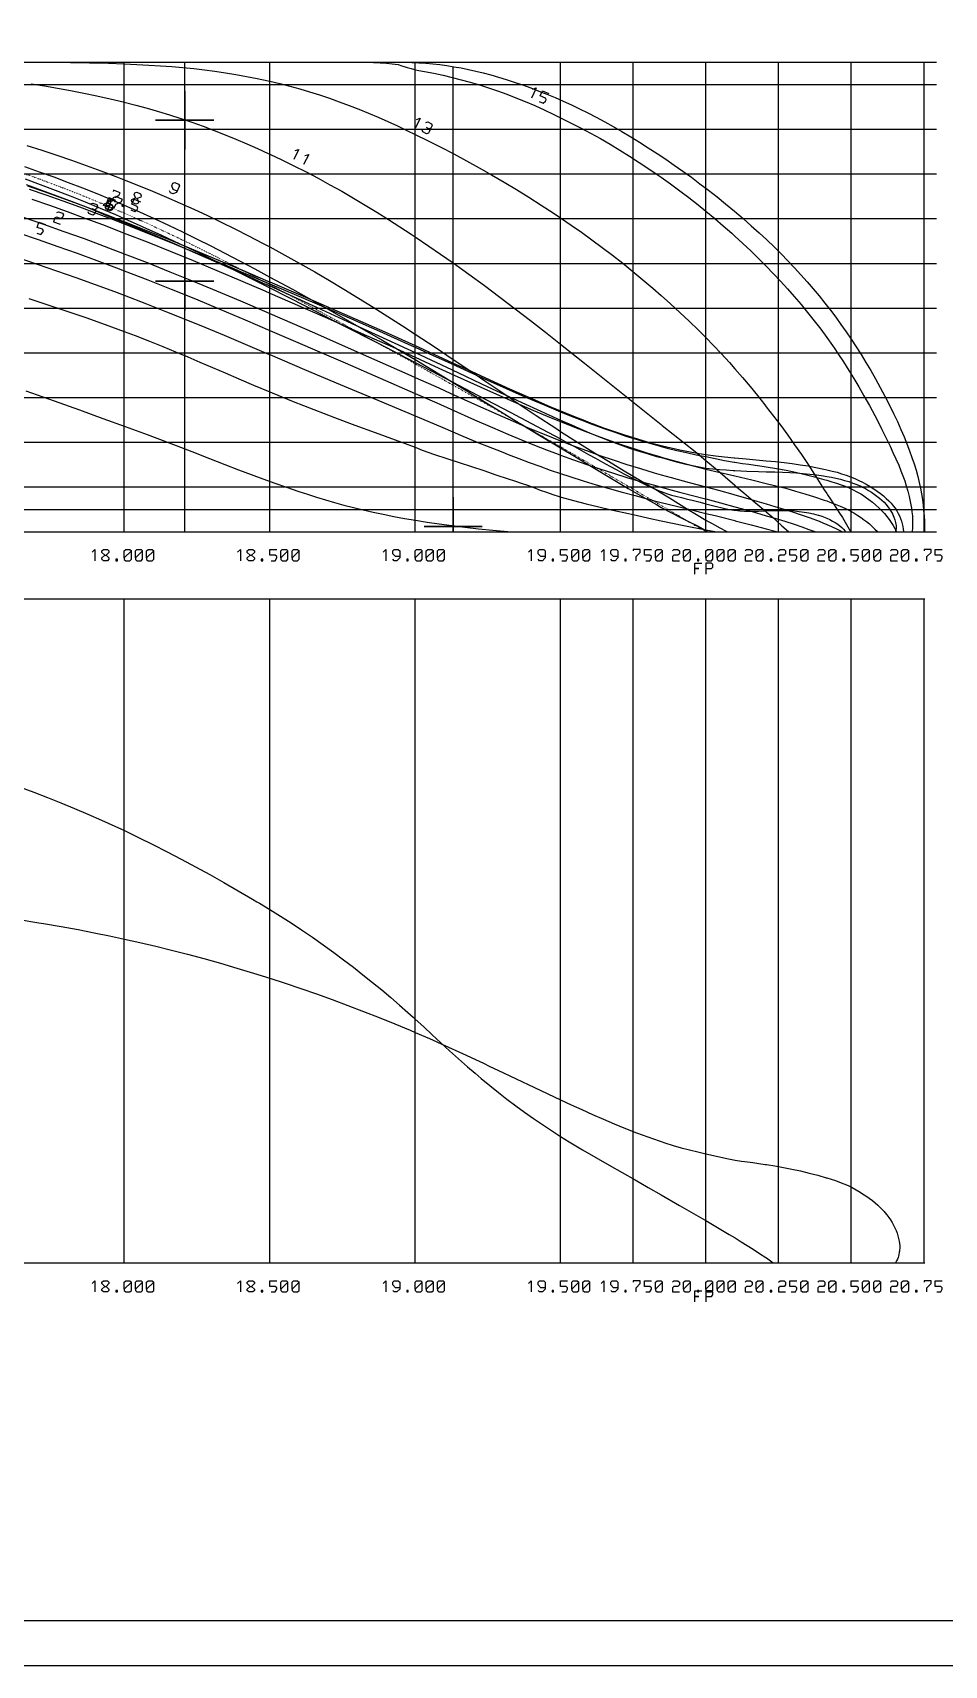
# Model space of a CAD drawing. Header units: millimetres. Extents: x 144707 to 335107, y -68023 to 180297.
# Drawn here: x 268214 to 288591, y 114398 to 150906 of the extents above; entities that cross this region are included whole.
import ezdxf

# ---------------------------------------------------------------- set-up
doc = ezdxf.new("R2010")
doc.units = ezdxf.units.MM
doc.linetypes.add('ACAD_ISO02W100', pattern=[15, 12, -3])
doc.linetypes.add('ACAD_ISO07W100', pattern=[3.5, 0.5, -3])
doc.layers.add('11', color=7, linetype='Continuous')

# ---------------------------------------------------------------- blocks, each defined once
blk = doc.blocks.new('A$C3242291E')
at = {"layer": '11', "color": 7, "linetype": 'Continuous'}
for points in [[(0, 0), (175200, 0), (175200, 65899), (0, 65899), (0, 0)], [(1000, 1000), (174200, 1000), (174200, 64899), (1000, 64899), (1000, 1000)], [(123187, 32031), (123627, 31882), (124066, 31730), (124505, 31575), (124943, 31415), (125380, 31252), (125555, 31185), (126078, 30981), (126606, 30772), (127143, 30554), (127692, 30325), (128254, 30087), (128805, 29851), (130491, 29122), (132055, 28443), (132542, 28228), (132855, 28088), (133386, 27852), (133786, 27677), (134128, 27530), (134435, 27402), (134721, 27286), (134991, 27180), (135250, 27081), (135305, 27060), (135596, 26954), (135890, 26851), (136187, 26752), (136487, 26655), (136790, 26562), (137096, 26473), (137404, 26386), (137555, 26345), (137967, 26234), (138021, 26220), (138517, 26091), (138555, 26081), (138882, 25995), (139205, 25907), (139564, 25805), (139905, 25705), (140040, 25664), (140317, 25581), (140528, 25514), (140699, 25457), (140852, 25402), (140990, 25350)], [(77855, 35849), (143710, 35849)], [(123295, 32381), (123751, 32224), (124205, 32065), (124657, 31902), (125107, 31735), (125555, 31565), (126064, 31367), (126576, 31163), (127094, 30953), (127618, 30735), (128151, 30509), (128690, 30278), (128805, 30228), (129806, 29793), (130830, 29344), (131889, 28874), (132055, 28800), (132583, 28563), (132854, 28440), (133453, 28170), (133886, 27976), (134249, 27818), (134570, 27680), (134864, 27558), (135138, 27448), (135305, 27382), (135596, 27271), (135888, 27162), (136184, 27056), (136483, 26954), (136785, 26855), (137090, 26760), (137397, 26668), (137555, 26623), (137776, 26560), (138183, 26448), (138555, 26349), (138839, 26275), (139156, 26190), (139205, 26177), (139440, 26110), (139696, 26033), (139905, 25971), (140099, 25913), (140294, 25853), (140489, 25792), (140685, 25727), (140884, 25657), (141085, 25581), (141169, 25547), (141255, 25512), (141363, 25465), (141476, 25412), (141566, 25367), (141596, 25350)], [(123490, 32787), (123885, 32650), (124279, 32508), (124673, 32363), (125067, 32215), (125461, 32064), (125555, 32028), (126065, 31828), (126579, 31622), (127098, 31410), (127624, 31190), (128156, 30964), (128693, 30734), (128805, 30686), (129481, 30394), (130163, 30097), (130853, 29792), (131548, 29480), (132055, 29250), (132489, 29052), (132925, 28853), (133363, 28654), (133804, 28456), (134246, 28261), (134690, 28069), (135096, 27899), (135305, 27813), (135577, 27704), (135850, 27597), (136126, 27493), (136404, 27392), (136685, 27294), (136969, 27199), (137255, 27108), (137544, 27021), (137555, 27018), (137717, 26971), (137993, 26893), (138270, 26820), (138555, 26748), (138875, 26672), (139198, 26599), (139205, 26597), (139582, 26509), (139905, 26430), (140121, 26376), (140338, 26320), (140554, 26259), (140769, 26195), (140985, 26127), (141201, 26055), (141255, 26036), (141325, 26011), (141445, 25966), (141556, 25920), (141663, 25872), (141767, 25820), (141858, 25769), (141947, 25714), (142035, 25656), (142055, 25643), (142058, 25640), (142142, 25577), (142211, 25522), (142273, 25466), (142334, 25407), (142388, 25350)], [(123429, 33010), (123803, 32881), (124178, 32748), (124553, 32611), (124928, 32471), (125303, 32327), (125555, 32230), (126110, 32011), (126671, 31785), (127242, 31550), (127824, 31307), (128416, 31057), (128805, 30891), (129407, 30636), (130015, 30375), (130633, 30107), (131261, 29830), (131897, 29545), (132055, 29473), (132456, 29291), (132858, 29107), (133263, 28922), (133673, 28736), (134088, 28550), (134510, 28366), (134938, 28184), (135305, 28032), (135544, 27935), (135785, 27841), (136027, 27748), (136271, 27659), (136518, 27572), (136767, 27489), (137019, 27409), (137273, 27334), (137529, 27262), (137555, 27255), (137691, 27219), (137906, 27166), (138120, 27118), (138336, 27071), (138555, 27027), (138765, 26984), (138970, 26944), (139183, 26906), (139205, 26902), (139372, 26876), (139517, 26857), (139657, 26839), (139810, 26817), (139905, 26802), (140130, 26763), (140348, 26722), (140560, 26677), (140770, 26628), (140980, 26576), (141191, 26519), (141255, 26501), (141370, 26467), (141477, 26434), (141576, 26400), (141670, 26364), (141760, 26327), (141846, 26287), (141931, 26243), (142016, 26194), (142055, 26170), (142114, 26130), (142200, 26068), (142279, 26007), (142353, 25945), (142422, 25882), (142486, 25819), (142545, 25755), (142599, 25690), (142650, 25625), (142696, 25558), (142739, 25490), (142777, 25420), (142812, 25350)], [(123389, 33086), (123740, 32965), (124090, 32840), (124443, 32711), (124801, 32577), (125167, 32437), (125544, 32289), (125555, 32285), (126110, 32064), (126635, 31851), (127146, 31639), (127660, 31423), (128194, 31196), (128766, 30951), (128805, 30935), (129433, 30665), (130068, 30391), (130714, 30109), (131376, 29816), (132054, 29510), (132055, 29509), (132472, 29319), (132888, 29128), (133306, 28936), (133729, 28743), (134163, 28547), (134610, 28350), (135070, 28152), (135305, 28054), (135595, 27934), (135849, 27833), (135930, 27801), (136032, 27762), (136268, 27674), (136493, 27595), (136711, 27521), (136927, 27453), (137145, 27388), (137346, 27332), (137555, 27277), (137584, 27270), (137779, 27223), (137972, 27180), (138165, 27142), (138359, 27107), (138555, 27076), (138766, 27047), (138973, 27022), (139189, 27000), (139205, 26998), (139454, 26976), (139677, 26957), (139905, 26937), (140110, 26917), (140303, 26896), (140486, 26873), (140664, 26848), (140839, 26819), (141015, 26786), (141194, 26748), (141255, 26734), (141374, 26706), (141485, 26677), (141589, 26646), (141689, 26613), (141786, 26578), (141880, 26539), (141974, 26496), (142055, 26456), (142138, 26412), (142226, 26362), (142309, 26311), (142386, 26258), (142459, 26204), (142526, 26150), (142587, 26095), (142644, 26040), (142696, 25984), (142742, 25928), (142784, 25872), (142821, 25815), (142854, 25759), (142883, 25701), (142908, 25644), (142928, 25586), (142945, 25528), (142957, 25469), (142966, 25409), (142971, 25350)], [(123362, 33113), (123705, 32989), (124047, 32862), (124391, 32731), (124738, 32595), (125092, 32453), (125455, 32304), (125555, 32263), (126091, 32039), (126619, 31814), (127142, 31586), (127666, 31355), (128192, 31120), (128727, 30879), (128805, 30844), (129672, 30450), (130543, 30053), (131425, 29647), (132055, 29353), (132866, 28974), (133684, 28592), (134523, 28204), (135305, 27846), (135550, 27736), (135781, 27635), (136003, 27541), (136215, 27454), (136422, 27373), (136626, 27298), (136828, 27227), (137032, 27160), (137239, 27096), (137452, 27034), (137555, 27005), (137665, 26975), (137813, 26935), (137960, 26897), (138108, 26860), (138256, 26826), (138405, 26797), (138555, 26772), (138708, 26754), (138859, 26741), (139011, 26730), (139166, 26721), (139205, 26718), (139473, 26705), (139729, 26695), (139905, 26690), (140093, 26685), (140266, 26679), (140428, 26673), (140583, 26664), (140732, 26653), (140879, 26639), (141028, 26621), (141180, 26598), (141255, 26585), (141361, 26565), (141462, 26543), (141560, 26521), (141655, 26496), (141747, 26469), (141839, 26438), (141929, 26403), (142019, 26364), (142055, 26347), (142123, 26312), (142190, 26274), (142255, 26234), (142318, 26191), (142378, 26147), (142434, 26101), (142487, 26054), (142536, 26006), (142581, 25957), (142622, 25908), (142659, 25859), (142691, 25811), (142721, 25760), (142724, 25754), (142728, 25745), (142755, 25677), (142778, 25611), (142793, 25558), (142801, 25517), (142806, 25486), (142807, 25459), (142807, 25435), (142805, 25413), (142801, 25392), (142796, 25371), (142789, 25350)], [(123341, 33237), (123677, 33114), (124011, 32988), (124345, 32858), (124679, 32723), (125015, 32584), (125355, 32440), (125555, 32353), (125969, 32169), (126384, 31981), (126799, 31787), (127214, 31589), (127631, 31386), (128047, 31180), (128465, 30971), (128805, 30799), (129611, 30391), (130420, 29978), (131230, 29562), (132040, 29140), (132055, 29132), (132756, 28765), (133464, 28395), (134177, 28021), (134893, 27643), (135305, 27423), (135462, 27338), (135619, 27253), (135776, 27166), (135933, 27079), (136089, 26991), (136246, 26904), (136404, 26816), (136563, 26730), (136722, 26644), (136884, 26560), (137047, 26478), (137212, 26399), (137378, 26323), (137547, 26250), (137555, 26247), (137614, 26224), (137695, 26196), (137784, 26169), (137885, 26141), (138009, 26111), (138117, 26086), (138281, 26047), (138426, 26010), (138555, 25973), (138675, 25943), (138795, 25912), (138916, 25883), (139043, 25856), (139178, 25833), (139205, 25828), (139313, 25817), (139418, 25810), (139523, 25807), (139627, 25808), (139732, 25811), (139840, 25815), (139905, 25819), (140010, 25823), (140116, 25825), (140221, 25826), (140326, 25824), (140432, 25820), (140538, 25813), (140643, 25803), (140749, 25789), (140854, 25771), (140959, 25748), (141062, 25720), (141074, 25717), (141149, 25693), (141224, 25665), (141255, 25652), (141324, 25620), (141388, 25587), (141447, 25552), (141501, 25515), (141550, 25478), (141594, 25440), (141632, 25403), (141663, 25367), (141676, 25350)], [(123328, 33513), (123655, 33398), (123978, 33281), (124299, 33161), (124618, 33037), (124938, 32909), (125260, 32777), (125555, 32651), (125893, 32502), (126221, 32354), (126541, 32205), (126857, 32053), (127171, 31899), (127486, 31740), (127805, 31575), (128132, 31404), (128469, 31224), (128805, 31044), (129311, 30769), (129810, 30493), (130306, 30214), (130800, 29933), (131294, 29647), (131790, 29354), (132055, 29196), (132662, 28832), (133213, 28496), (133736, 28176), (134257, 27858), (134802, 27526), (135305, 27223), (135620, 27036), (135925, 26853), (136223, 26674), (136519, 26496), (136819, 26317), (137127, 26138), (137447, 25955), (137555, 25894), (137572, 25885), (137772, 25778), (137972, 25675), (138169, 25576), (138364, 25477), (138555, 25377), (138557, 25376), (138561, 25373), (138565, 25370), (138570, 25366), (138573, 25363), (138578, 25359), (138582, 25356), (138585, 25354), (138588, 25352), (138591, 25351), (138592, 25350)], [(123375, 33986), (123713, 33878), (124045, 33768), (124373, 33655), (124702, 33538), (125033, 33417), (125369, 33289), (125555, 33217), (125875, 33090), (126189, 32961), (126500, 32830), (126807, 32696), (127111, 32558), (127415, 32417), (127719, 32271), (128024, 32121), (128331, 31965), (128641, 31803), (128805, 31716), (129146, 31531), (129481, 31345), (129811, 31157), (130138, 30966), (130464, 30771), (130789, 30573), (131115, 30370), (131443, 30163), (131774, 29949), (132055, 29766), (132501, 29472), (132904, 29203), (133276, 28951), (133634, 28708), (133991, 28466), (134361, 28217), (134760, 27951), (135202, 27661), (135305, 27593), (135671, 27359), (136026, 27138), (136376, 26923), (136729, 26710), (137091, 26494), (137470, 26268), (137555, 26217), (137741, 26105), (137944, 25980), (138145, 25855), (138347, 25731), (138555, 25607), (138621, 25572), (138696, 25534), (138750, 25504), (138867, 25437), (139005, 25361), (139026, 25350)], [(123477, 35362), (123770, 35316), (124063, 35267), (124356, 35214), (124650, 35157), (124943, 35095), (125237, 35029), (125530, 34958), (125555, 34952), (125810, 34887), (126063, 34818), (126316, 34745), (126568, 34669), (126818, 34588), (127067, 34503), (127315, 34415), (127562, 34323), (127807, 34227), (128051, 34128), (128293, 34025), (128534, 33919), (128773, 33809), (128805, 33794), (129077, 33665), (129348, 33532), (129617, 33395), (129885, 33254), (130151, 33109), (130416, 32961), (130679, 32808), (130941, 32653), (131201, 32494), (131459, 32332), (131715, 32168), (131970, 32000), (132055, 31944), (132364, 31735), (132624, 31556), (132905, 31359), (133256, 31107), (133605, 30852), (133951, 30594), (134294, 30333), (134634, 30071), (134971, 29809), (135305, 29546), (135843, 29118), (136400, 28670), (136993, 28192), (137555, 27743), (137578, 27724), (137825, 27528), (138070, 27334), (138314, 27139), (138555, 26941), (138770, 26760), (138985, 26575), (139202, 26388), (139205, 26385), (139406, 26215), (139611, 26043), (139746, 25930), (139881, 25815), (139905, 25794), (140025, 25688), (140255, 25484), (140403, 25350)], [(123583, 35848), (123938, 35847), (124349, 35842), (124780, 35834), (125200, 35823), (125555, 35811), (125834, 35798), (126103, 35784), (126364, 35767), (126617, 35749), (126864, 35727), (127106, 35703), (127344, 35676), (127580, 35646), (127815, 35612), (128050, 35574), (128287, 35531), (128526, 35484), (128768, 35432), (128805, 35424), (129029, 35371), (129253, 35314), (129476, 35253), (129698, 35188), (129919, 35118), (130140, 35044), (130360, 34965), (130579, 34883), (130797, 34797), (131014, 34708), (131230, 34615), (131445, 34519), (131659, 34421), (131873, 34321), (132055, 34234), (132344, 34092), (132632, 33946), (132918, 33797), (133203, 33645), (133485, 33488), (133766, 33329), (134045, 33165), (134322, 32998), (134597, 32828), (134870, 32654), (135141, 32477), (135305, 32367), (135540, 32207), (135774, 32044), (136007, 31877), (136238, 31707), (136468, 31533), (136697, 31354), (136923, 31171), (137148, 30984), (137372, 30793), (137555, 30632), (137765, 30443), (137974, 30252), (138180, 30058), (138384, 29860), (138465, 29781), (138555, 29690), (138724, 29516), (138898, 29332), (139079, 29133), (139205, 28991), (139375, 28795), (139543, 28595), (139708, 28392), (139872, 28185), (139905, 28143), (140067, 27933), (140227, 27721), (140384, 27508), (140538, 27292), (140689, 27074), (140838, 26854), (140983, 26631), (141015, 26580), (141201, 26289), (141255, 26205), (141274, 26175), (141341, 26073), (141409, 25971), (141476, 25869), (141542, 25767), (141608, 25664), (141671, 25560), (141730, 25455), (141785, 25350)], [(125555, 25349), (125555, 35849)], [(128805, 25349), (128805, 35849)], [(130961, 35848), (131124, 35843), (131273, 35835), (131413, 35824), (131546, 35810), (131675, 35793), (131757, 35769), (131876, 35731), (131965, 35704), (132042, 35683), (132055, 35680), (132265, 35642), (132473, 35600), (132679, 35556), (132884, 35507), (133087, 35455), (133289, 35399), (133492, 35339), (133694, 35274), (133898, 35205), (134102, 35131), (134309, 35052), (134517, 34967), (134728, 34877), (134942, 34781), (135159, 34678), (135305, 34607), (135530, 34495), (135753, 34380), (135976, 34261), (136197, 34138), (136416, 34012), (136634, 33881), (136850, 33746), (137064, 33608), (137277, 33466), (137488, 33321), (137555, 33274), (137764, 33125), (137971, 32973), (138176, 32819), (138380, 32660), (138555, 32519), (138751, 32356), (138944, 32191), (139136, 32022), (139205, 31960), (139383, 31797), (139558, 31630), (139730, 31461), (139900, 31288), (139905, 31284), (140065, 31118), (140222, 30950), (140377, 30779), (140530, 30606), (140681, 30429), (140829, 30248), (140976, 30064), (141120, 29875), (141255, 29691), (141383, 29510), (141434, 29437), (141503, 29335), (141628, 29147), (141750, 28954), (141861, 28775), (141972, 28587), (142088, 28386), (142208, 28171), (142327, 27950), (142426, 27760), (142488, 27638), (142555, 27502), (142670, 27261), (142735, 27121), (142802, 26975), (142864, 26835), (142915, 26710), (142959, 26595), (142998, 26484), (143033, 26375), (143068, 26255), (143098, 26134), (143122, 26025), (143143, 25915), (143156, 25839), (143161, 25794), (143170, 25701), (143174, 25612), (143175, 25525), (143172, 25438), (143167, 25350)], [(131779, 35848), (131829, 35848), (131983, 35843), (132138, 35835), (132293, 35825), (132449, 35810), (132606, 35793), (132763, 35771), (132923, 35746), (133083, 35718), (133246, 35685), (133410, 35649), (133577, 35608), (133746, 35563), (133918, 35514), (134094, 35460), (134272, 35402), (134455, 35339), (134639, 35273), (134821, 35203), (135003, 35131), (135185, 35055), (135367, 34975), (135550, 34892), (135733, 34804), (135917, 34713), (136103, 34616), (136292, 34515), (136483, 34409), (136677, 34297), (136875, 34179), (137073, 34058), (137268, 33935), (137463, 33809), (137656, 33680), (137848, 33548), (138039, 33413), (138230, 33274), (138421, 33131), (138612, 32985), (138803, 32834), (138995, 32679), (139195, 32514), (139387, 32351), (139570, 32191), (139746, 32032), (139915, 31875), (140078, 31719), (140235, 31564), (140387, 31408), (140535, 31253), (140678, 31096), (140817, 30939), (140953, 30781), (141085, 30621), (141215, 30459), (141337, 30302), (141457, 30144), (141574, 29983), (141689, 29819), (141802, 29653), (141914, 29484), (142023, 29311), (142131, 29134), (142238, 28953), (142343, 28768), (142448, 28577), (142552, 28381), (142655, 28179), (142748, 27991), (142834, 27811), (142912, 27638), (142984, 27472), (143049, 27312), (143108, 27158), (143161, 27009), (143209, 26865), (143251, 26724), (143288, 26587), (143321, 26453), (143349, 26322), (143373, 26194), (143393, 26068), (143409, 25944), (143422, 25822), (143431, 25702), (143438, 25583), (143442, 25465), (143443, 25350)], [(132055, 25349), (132055, 35849)], [(135305, 25349), (135305, 35849)], [(136930, 25349), (136930, 35849)], [(138555, 25349), (138555, 35849)], [(140180, 25349), (140180, 35849)], [(141805, 25349), (141805, 35849)], [(143430, 25349), (143430, 35849)], [(143430, 25349), (143430, 35849)], [(123173, 31478), (123607, 31333), (124040, 31185), (124472, 31034), (124903, 30879), (125333, 30720), (125555, 30635), (126050, 30445), (126502, 30267), (126930, 30096), (127352, 29923), (127787, 29741), (128257, 29543), (128780, 29321), (128805, 29311), (129581, 28979), (130383, 28641), (131223, 28290), (132055, 27942), (132674, 27678), (133121, 27489), (133497, 27332), (133651, 27269), (134013, 27125), (134135, 27077), (134370, 26988), (134605, 26900), (134840, 26813), (135076, 26728), (135305, 26651), (135516, 26580), (135808, 26486), (136100, 26397), (136392, 26313), (136684, 26232), (136975, 26155), (137265, 26079), (137555, 26004), (137899, 25918), (138232, 25838), (138555, 25759), (138764, 25708), (139205, 25597), (139210, 25595), (139565, 25504), (139905, 25413), (140134, 25350)], [(123418, 30563), (123845, 30423), (124271, 30281), (124697, 30136), (125124, 29986), (125555, 29829), (125795, 29737), (126117, 29611), (126416, 29491), (126699, 29374), (126974, 29258), (127247, 29142), (127524, 29023), (127812, 28898), (128117, 28767), (128446, 28627), (128805, 28477), (128858, 28455), (129328, 28264), (129794, 28082), (130255, 27905), (130710, 27734), (131160, 27567), (131608, 27401), (132055, 27236), (132215, 27176), (132489, 27079), (132763, 26985), (133038, 26894), (133313, 26804), (133588, 26714), (133862, 26624), (134135, 26532), (134279, 26486), (134423, 26437), (134565, 26386), (134707, 26334), (134849, 26281), (134990, 26230), (135133, 26180), (135276, 26135), (135305, 26126), (135318, 26123), (135598, 26045), (135879, 25973), (136160, 25905), (136440, 25841), (136720, 25778), (136999, 25716), (137277, 25655), (137555, 25595), (138059, 25491), (138555, 25390), (138752, 25350)], [(77855, 35349), (143710, 35349)], [(126905, 34549), (126255, 34549), (127555, 34549), (126905, 34549), (126905, 33899), (126905, 35199), (126905, 34549), (126905, 34549), (126905, 34549), (126905, 34549)], [(134678, 35243), (134759, 35273), (134759, 35273), (134709, 35158), (134659, 35044)], [(134831, 34968), (134915, 34931), (134915, 34931), (134970, 34975), (134970, 34975), (134983, 35005), (134983, 35005), (134966, 35046), (134966, 35046), (134851, 35096), (134851, 35096), (134901, 35210), (134901, 35210), (135046, 35147)], [(77855, 34349), (143710, 34349)], [(132086, 34569), (132168, 34595), (132168, 34595), (132113, 34483), (132059, 34371)], [(132294, 34500), (132337, 34513), (132337, 34513), (132420, 34473), (132420, 34473), (132436, 34431), (132436, 34431), (132409, 34375), (132409, 34375), (132365, 34360), (132365, 34360), (132309, 34388), (132309, 34388), (132365, 34360), (132365, 34360), (132381, 34319), (132381, 34319), (132354, 34263), (132354, 34263), (132310, 34248), (132310, 34248), (132227, 34289), (132227, 34289), (132212, 34332)], [(123355, 28499), (123985, 28275), (124553, 28073), (125077, 27884), (125576, 27701), (126066, 27519), (126559, 27333), (127065, 27139), (127462, 26986), (127805, 26852), (128109, 26735), (128389, 26628), (128655, 26529), (128917, 26435), (129182, 26342), (129455, 26249), (129651, 26185), (129850, 26122), (130051, 26061), (130256, 26003), (130464, 25946), (130676, 25891), (130893, 25838), (131115, 25787), (131342, 25738), (131576, 25692), (131818, 25647), (132067, 25604), (132326, 25563), (132595, 25524), (132875, 25487), (133168, 25451), (133475, 25416), (133796, 25382), (134125, 25350)], [(129371, 33873), (129453, 33898), (129453, 33898), (129397, 33787), (129341, 33675)], [(129594, 33760), (129677, 33786), (129677, 33786), (129620, 33674), (129564, 33563)], [(77855, 33349), (143710, 33349)], [(125274, 32732), (125312, 32819), (125312, 32819), (125436, 32866), (125436, 32866), (125461, 32923), (125461, 32923), (125316, 32986), (125316, 32986), (125304, 32959)], [(125809, 32812), (125777, 32894), (125777, 32894), (125790, 32924), (125790, 32924), (125832, 32939), (125832, 32939), (125917, 32901), (125917, 32901), (125935, 32861), (125935, 32861), (125922, 32831), (125922, 32831), (125839, 32799), (125839, 32799), (125871, 32717), (125871, 32717), (125859, 32689), (125859, 32689), (125816, 32672), (125816, 32672), (125732, 32710), (125732, 32710), (125715, 32753), (125715, 32753), (125727, 32780), (125727, 32780), (125809, 32812), (125809, 32812), (125839, 32799)], [(126738, 32966), (126651, 33004), (126651, 33004), (126618, 33086), (126618, 33086), (126643, 33143), (126643, 33143), (126685, 33158), (126685, 33158), (126770, 33121), (126770, 33121), (126788, 33080), (126788, 33080), (126725, 32936), (126725, 32936), (126643, 32904), (126643, 32904), (126585, 32928), (126585, 32928), (126568, 32971)], [(124045, 32487), (124086, 32504), (124086, 32504), (124173, 32473), (124173, 32473), (124194, 32434), (124194, 32434), (124173, 32375), (124173, 32375), (124132, 32356), (124132, 32356), (124044, 32386), (124044, 32386), (124004, 32369), (124004, 32369), (123972, 32279), (123972, 32279), (124121, 32227)], [(124810, 32680), (124851, 32697), (124851, 32697), (124938, 32665), (124938, 32665), (124958, 32625), (124958, 32625), (124936, 32567), (124936, 32567), (124894, 32548), (124894, 32548), (124835, 32569), (124835, 32569), (124894, 32548), (124894, 32548), (124914, 32508), (124914, 32508), (124892, 32450), (124892, 32450), (124850, 32430), (124850, 32430), (124763, 32463), (124763, 32463), (124744, 32505)], [(125235, 32589), (125088, 32645), (125088, 32645), (125098, 32673), (125098, 32673), (125260, 32745), (125260, 32745), (125215, 32629), (125171, 32512)], [(125147, 32632), (125229, 32667), (125229, 32667), (125286, 32643), (125286, 32643), (125305, 32603), (125305, 32603), (125282, 32545), (125282, 32545), (125239, 32527), (125239, 32527), (125154, 32562), (125154, 32562), (125135, 32602), (125135, 32602), (125194, 32748), (125194, 32748), (125277, 32785), (125277, 32785), (125334, 32761), (125334, 32761), (125352, 32719)], [(125149, 32578), (125236, 32544), (125236, 32544), (125288, 32591), (125288, 32591), (125300, 32621), (125300, 32621), (125281, 32661), (125281, 32661), (125164, 32706), (125164, 32706), (125209, 32822), (125209, 32822), (125356, 32766)], [(125327, 32588), (125365, 32675), (125365, 32675), (125488, 32722), (125488, 32722), (125513, 32780), (125513, 32780), (125368, 32842), (125368, 32842), (125357, 32814)], [(125503, 32632), (125533, 32619), (125533, 32619), (125546, 32649), (125546, 32649), (125516, 32662), (125516, 32662), (125503, 32632), (125503, 32632), (125533, 32619)], [(125704, 32544), (125789, 32507), (125789, 32507), (125844, 32551), (125844, 32551), (125857, 32581), (125857, 32581), (125839, 32622), (125839, 32622), (125725, 32672), (125725, 32672), (125775, 32786), (125775, 32786), (125919, 32723)], [(77855, 32349), (143710, 32349)], [(123598, 32024), (123686, 31995), (123686, 31995), (123736, 32044), (123736, 32044), (123747, 32074), (123747, 32074), (123726, 32113), (123726, 32113), (123607, 32153), (123607, 32153), (123647, 32272), (123647, 32272), (123796, 32221)], [(126905, 30949), (126255, 30949), (127555, 30949), (126905, 30949), (126905, 30299), (126905, 31599), (126905, 30949), (126905, 30949), (126905, 30949), (126905, 30949)], [(77855, 31349), (143710, 31349)], [(77855, 30349), (143710, 30349)], [(77855, 29349), (143710, 29349)], [(77855, 28349), (143710, 28349)], [(77855, 27349), (143710, 27349)], [(77855, 26349), (143710, 26349)], [(132905, 25350), (132905, 26119), (132905, 25469), (132905, 25469)], [(77855, 25849), (143710, 25849)], [(77855, 25349), (143710, 25349)], [(132905, 25469), (132255, 25469), (133555, 25469), (132905, 25469), (132905, 25350)], [(132905, 25469), (132905, 25469), (132905, 25469)], [(124838, 24889), (124900, 24949), (124900, 24949), (124900, 24824), (124900, 24699)], [(125118, 24824), (125055, 24887), (125055, 24887), (125055, 24919), (125055, 24919), (125088, 24949), (125088, 24949), (125180, 24949), (125180, 24949), (125213, 24919), (125213, 24919), (125213, 24887), (125213, 24887), (125150, 24824), (125150, 24824), (125213, 24762), (125213, 24762), (125213, 24732), (125213, 24732), (125180, 24699), (125180, 24699), (125088, 24699), (125088, 24699), (125055, 24732), (125055, 24732), (125055, 24762), (125055, 24762), (125118, 24824), (125118, 24824), (125150, 24824)], [(125555, 24762), (125555, 24919), (125555, 24919), (125588, 24949), (125588, 24949), (125680, 24949), (125680, 24949), (125713, 24919), (125713, 24919), (125555, 24762), (125555, 24762), (125555, 24729), (125555, 24729), (125588, 24699), (125588, 24699), (125680, 24699), (125680, 24699), (125713, 24732), (125713, 24732), (125713, 24919)], [(125805, 24762), (125805, 24919), (125805, 24919), (125838, 24949), (125838, 24949), (125930, 24949), (125930, 24949), (125963, 24919), (125963, 24919), (125805, 24762), (125805, 24762), (125805, 24729), (125805, 24729), (125838, 24699), (125838, 24699), (125930, 24699), (125930, 24699), (125963, 24732), (125963, 24732), (125963, 24919)], [(126055, 24762), (126055, 24919), (126055, 24919), (126088, 24949), (126088, 24949), (126180, 24949), (126180, 24949), (126213, 24919), (126213, 24919), (126055, 24762), (126055, 24762), (126055, 24729), (126055, 24729), (126088, 24699), (126088, 24699), (126180, 24699), (126180, 24699), (126213, 24732), (126213, 24732), (126213, 24919)], [(128087, 24889), (128150, 24949), (128150, 24949), (128150, 24824), (128150, 24699)], [(128367, 24824), (128305, 24887), (128305, 24887), (128305, 24919), (128305, 24919), (128337, 24949), (128337, 24949), (128430, 24949), (128430, 24949), (128462, 24919), (128462, 24919), (128462, 24887), (128462, 24887), (128400, 24824), (128400, 24824), (128462, 24762), (128462, 24762), (128462, 24732), (128462, 24732), (128430, 24699), (128430, 24699), (128337, 24699), (128337, 24699), (128305, 24732), (128305, 24732), (128305, 24762), (128305, 24762), (128367, 24824), (128367, 24824), (128400, 24824)], [(128837, 24699), (128930, 24699), (128930, 24699), (128962, 24762), (128962, 24762), (128962, 24794), (128962, 24794), (128930, 24824), (128930, 24824), (128805, 24824), (128805, 24824), (128805, 24949), (128805, 24949), (128962, 24949)], [(129055, 24762), (129055, 24919), (129055, 24919), (129087, 24949), (129087, 24949), (129180, 24949), (129180, 24949), (129212, 24919), (129212, 24919), (129055, 24762), (129055, 24762), (129055, 24729), (129055, 24729), (129087, 24699), (129087, 24699), (129180, 24699), (129180, 24699), (129212, 24732), (129212, 24732), (129212, 24919)], [(129305, 24762), (129305, 24919), (129305, 24919), (129337, 24949), (129337, 24949), (129430, 24949), (129430, 24949), (129462, 24919), (129462, 24919), (129305, 24762), (129305, 24762), (129305, 24729), (129305, 24729), (129337, 24699), (129337, 24699), (129430, 24699), (129430, 24699), (129462, 24732), (129462, 24732), (129462, 24919)], [(131338, 24889), (131400, 24949), (131400, 24949), (131400, 24824), (131400, 24699)], [(131713, 24794), (131618, 24794), (131618, 24794), (131555, 24857), (131555, 24857), (131555, 24919), (131555, 24919), (131588, 24949), (131588, 24949), (131680, 24949), (131680, 24949), (131713, 24919), (131713, 24919), (131713, 24762), (131713, 24762), (131650, 24699), (131650, 24699), (131588, 24699), (131588, 24699), (131555, 24732)], [(132055, 24762), (132055, 24919), (132055, 24919), (132088, 24949), (132088, 24949), (132180, 24949), (132180, 24949), (132213, 24919), (132213, 24919), (132055, 24762), (132055, 24762), (132055, 24729), (132055, 24729), (132088, 24699), (132088, 24699), (132180, 24699), (132180, 24699), (132213, 24732), (132213, 24732), (132213, 24919)], [(132305, 24762), (132305, 24919), (132305, 24919), (132338, 24949), (132338, 24949), (132430, 24949), (132430, 24949), (132463, 24919), (132463, 24919), (132305, 24762), (132305, 24762), (132305, 24729), (132305, 24729), (132338, 24699), (132338, 24699), (132430, 24699), (132430, 24699), (132463, 24732), (132463, 24732), (132463, 24919)], [(132555, 24762), (132555, 24919), (132555, 24919), (132588, 24949), (132588, 24949), (132680, 24949), (132680, 24949), (132713, 24919), (132713, 24919), (132555, 24762), (132555, 24762), (132555, 24729), (132555, 24729), (132588, 24699), (132588, 24699), (132680, 24699), (132680, 24699), (132713, 24732), (132713, 24732), (132713, 24919)], [(134588, 24889), (134650, 24949), (134650, 24949), (134650, 24824), (134650, 24699)], [(134963, 24794), (134868, 24794), (134868, 24794), (134805, 24857), (134805, 24857), (134805, 24919), (134805, 24919), (134838, 24949), (134838, 24949), (134930, 24949), (134930, 24949), (134963, 24919), (134963, 24919), (134963, 24762), (134963, 24762), (134900, 24699), (134900, 24699), (134838, 24699), (134838, 24699), (134805, 24732)], [(135338, 24699), (135430, 24699), (135430, 24699), (135463, 24762), (135463, 24762), (135463, 24794), (135463, 24794), (135430, 24824), (135430, 24824), (135305, 24824), (135305, 24824), (135305, 24949), (135305, 24949), (135463, 24949)], [(135555, 24762), (135555, 24919), (135555, 24919), (135588, 24949), (135588, 24949), (135680, 24949), (135680, 24949), (135713, 24919), (135713, 24919), (135555, 24762), (135555, 24762), (135555, 24729), (135555, 24729), (135588, 24699), (135588, 24699), (135680, 24699), (135680, 24699), (135713, 24732), (135713, 24732), (135713, 24919)], [(135805, 24762), (135805, 24919), (135805, 24919), (135838, 24949), (135838, 24949), (135930, 24949), (135930, 24949), (135963, 24919), (135963, 24919), (135805, 24762), (135805, 24762), (135805, 24729), (135805, 24729), (135838, 24699), (135838, 24699), (135930, 24699), (135930, 24699), (135963, 24732), (135963, 24732), (135963, 24919)], [(136213, 24889), (136275, 24949), (136275, 24949), (136275, 24824), (136275, 24699)], [(136588, 24794), (136493, 24794), (136493, 24794), (136430, 24857), (136430, 24857), (136430, 24919), (136430, 24919), (136463, 24949), (136463, 24949), (136555, 24949), (136555, 24949), (136588, 24919), (136588, 24919), (136588, 24762), (136588, 24762), (136525, 24699), (136525, 24699), (136463, 24699), (136463, 24699), (136430, 24732)], [(136993, 24699), (136993, 24794), (136993, 24794), (137088, 24887), (137088, 24887), (137088, 24949), (137088, 24949), (136930, 24949), (136930, 24949), (136930, 24919)], [(137213, 24699), (137305, 24699), (137305, 24699), (137338, 24762), (137338, 24762), (137338, 24794), (137338, 24794), (137305, 24824), (137305, 24824), (137180, 24824), (137180, 24824), (137180, 24949), (137180, 24949), (137338, 24949)], [(137430, 24762), (137430, 24919), (137430, 24919), (137463, 24949), (137463, 24949), (137555, 24949), (137555, 24949), (137588, 24919), (137588, 24919), (137430, 24762), (137430, 24762), (137430, 24729), (137430, 24729), (137463, 24699), (137463, 24699), (137555, 24699), (137555, 24699), (137588, 24732), (137588, 24732), (137588, 24919)], [(137805, 24919), (137838, 24949), (137838, 24949), (137930, 24949), (137930, 24949), (137963, 24919), (137963, 24919), (137963, 24857), (137963, 24857), (137930, 24824), (137930, 24824), (137838, 24824), (137838, 24824), (137805, 24794), (137805, 24794), (137805, 24699), (137805, 24699), (137963, 24699)], [(138055, 24762), (138055, 24919), (138055, 24919), (138088, 24949), (138088, 24949), (138180, 24949), (138180, 24949), (138213, 24919), (138213, 24919), (138055, 24762), (138055, 24762), (138055, 24729), (138055, 24729), (138088, 24699), (138088, 24699), (138180, 24699), (138180, 24699), (138213, 24732), (138213, 24732), (138213, 24919)], [(138555, 24762), (138555, 24919), (138555, 24919), (138588, 24949), (138588, 24949), (138680, 24949), (138680, 24949), (138713, 24919), (138713, 24919), (138555, 24762), (138555, 24762), (138555, 24729), (138555, 24729), (138588, 24699), (138588, 24699), (138680, 24699), (138680, 24699), (138713, 24732), (138713, 24732), (138713, 24919)], [(138805, 24762), (138805, 24919), (138805, 24919), (138838, 24949), (138838, 24949), (138930, 24949), (138930, 24949), (138963, 24919), (138963, 24919), (138805, 24762), (138805, 24762), (138805, 24729), (138805, 24729), (138838, 24699), (138838, 24699), (138930, 24699), (138930, 24699), (138963, 24732), (138963, 24732), (138963, 24919)], [(139055, 24762), (139055, 24919), (139055, 24919), (139088, 24949), (139088, 24949), (139180, 24949), (139180, 24949), (139213, 24919), (139213, 24919), (139055, 24762), (139055, 24762), (139055, 24729), (139055, 24729), (139088, 24699), (139088, 24699), (139180, 24699), (139180, 24699), (139213, 24732), (139213, 24732), (139213, 24919)], [(139430, 24919), (139462, 24949), (139462, 24949), (139555, 24949), (139555, 24949), (139587, 24919), (139587, 24919), (139587, 24857), (139587, 24857), (139555, 24824), (139555, 24824), (139462, 24824), (139462, 24824), (139430, 24794), (139430, 24794), (139430, 24699), (139430, 24699), (139587, 24699)], [(139680, 24762), (139680, 24919), (139680, 24919), (139712, 24949), (139712, 24949), (139805, 24949), (139805, 24949), (139837, 24919), (139837, 24919), (139680, 24762), (139680, 24762), (139680, 24729), (139680, 24729), (139712, 24699), (139712, 24699), (139805, 24699), (139805, 24699), (139837, 24732), (139837, 24732), (139837, 24919)], [(140180, 24919), (140212, 24949), (140212, 24949), (140305, 24949), (140305, 24949), (140337, 24919), (140337, 24919), (140337, 24857), (140337, 24857), (140305, 24824), (140305, 24824), (140212, 24824), (140212, 24824), (140180, 24794), (140180, 24794), (140180, 24699), (140180, 24699), (140337, 24699)], [(140462, 24699), (140555, 24699), (140555, 24699), (140587, 24762), (140587, 24762), (140587, 24794), (140587, 24794), (140555, 24824), (140555, 24824), (140430, 24824), (140430, 24824), (140430, 24949), (140430, 24949), (140587, 24949)], [(140680, 24762), (140680, 24919), (140680, 24919), (140712, 24949), (140712, 24949), (140805, 24949), (140805, 24949), (140837, 24919), (140837, 24919), (140680, 24762), (140680, 24762), (140680, 24729), (140680, 24729), (140712, 24699), (140712, 24699), (140805, 24699), (140805, 24699), (140837, 24732), (140837, 24732), (140837, 24919)], [(141055, 24919), (141088, 24949), (141088, 24949), (141180, 24949), (141180, 24949), (141213, 24919), (141213, 24919), (141213, 24857), (141213, 24857), (141180, 24824), (141180, 24824), (141088, 24824), (141088, 24824), (141055, 24794), (141055, 24794), (141055, 24699), (141055, 24699), (141213, 24699)], [(141305, 24762), (141305, 24919), (141305, 24919), (141338, 24949), (141338, 24949), (141430, 24949), (141430, 24949), (141463, 24919), (141463, 24919), (141305, 24762), (141305, 24762), (141305, 24729), (141305, 24729), (141338, 24699), (141338, 24699), (141430, 24699), (141430, 24699), (141463, 24732), (141463, 24732), (141463, 24919)], [(141838, 24699), (141930, 24699), (141930, 24699), (141963, 24762), (141963, 24762), (141963, 24794), (141963, 24794), (141930, 24824), (141930, 24824), (141805, 24824), (141805, 24824), (141805, 24949), (141805, 24949), (141963, 24949)], [(142055, 24762), (142055, 24919), (142055, 24919), (142088, 24949), (142088, 24949), (142180, 24949), (142180, 24949), (142213, 24919), (142213, 24919), (142055, 24762), (142055, 24762), (142055, 24729), (142055, 24729), (142088, 24699), (142088, 24699), (142180, 24699), (142180, 24699), (142213, 24732), (142213, 24732), (142213, 24919)], [(142305, 24762), (142305, 24919), (142305, 24919), (142338, 24949), (142338, 24949), (142430, 24949), (142430, 24949), (142463, 24919), (142463, 24919), (142305, 24762), (142305, 24762), (142305, 24729), (142305, 24729), (142338, 24699), (142338, 24699), (142430, 24699), (142430, 24699), (142463, 24732), (142463, 24732), (142463, 24919)], [(142680, 24919), (142713, 24949), (142713, 24949), (142805, 24949), (142805, 24949), (142838, 24919), (142838, 24919), (142838, 24857), (142838, 24857), (142805, 24824), (142805, 24824), (142713, 24824), (142713, 24824), (142680, 24794), (142680, 24794), (142680, 24699), (142680, 24699), (142838, 24699)], [(142930, 24762), (142930, 24919), (142930, 24919), (142963, 24949), (142963, 24949), (143055, 24949), (143055, 24949), (143088, 24919), (143088, 24919), (142930, 24762), (142930, 24762), (142930, 24729), (142930, 24729), (142963, 24699), (142963, 24699), (143055, 24699), (143055, 24699), (143088, 24732), (143088, 24732), (143088, 24919)], [(143493, 24699), (143493, 24794), (143493, 24794), (143588, 24887), (143588, 24887), (143588, 24949), (143588, 24949), (143430, 24949), (143430, 24949), (143430, 24919)], [(143713, 24699), (143805, 24699), (143805, 24699), (143838, 24762), (143838, 24762), (143838, 24794), (143838, 24794), (143805, 24824), (143805, 24824), (143680, 24824), (143680, 24824), (143680, 24949), (143680, 24949), (143838, 24949)], [(125368, 24699), (125400, 24699), (125400, 24699), (125400, 24732), (125400, 24732), (125368, 24732), (125368, 24732), (125368, 24699), (125368, 24699), (125400, 24699)], [(128617, 24699), (128650, 24699), (128650, 24699), (128650, 24732), (128650, 24732), (128617, 24732), (128617, 24732), (128617, 24699), (128617, 24699), (128650, 24699)], [(131868, 24699), (131900, 24699), (131900, 24699), (131900, 24732), (131900, 24732), (131868, 24732), (131868, 24732), (131868, 24699), (131868, 24699), (131900, 24699)], [(135118, 24699), (135150, 24699), (135150, 24699), (135150, 24732), (135150, 24732), (135118, 24732), (135118, 24732), (135118, 24699), (135118, 24699), (135150, 24699)], [(136743, 24699), (136775, 24699), (136775, 24699), (136775, 24732), (136775, 24732), (136743, 24732), (136743, 24732), (136743, 24699), (136743, 24699), (136775, 24699)], [(138305, 24399), (138305, 24524), (138305, 24524), (138400, 24524), (138400, 24524), (138305, 24524), (138305, 24524), (138305, 24649), (138305, 24649), (138463, 24649)], [(138368, 24699), (138400, 24699), (138400, 24699), (138400, 24732), (138400, 24732), (138368, 24732), (138368, 24732), (138368, 24699), (138368, 24699), (138400, 24699)], [(138555, 24524), (138680, 24524), (138680, 24524), (138713, 24557), (138713, 24557), (138713, 24619), (138713, 24619), (138680, 24649), (138680, 24649), (138555, 24649), (138555, 24649), (138555, 24524), (138555, 24399)], [(139992, 24699), (140025, 24699), (140025, 24699), (140025, 24732), (140025, 24732), (139992, 24732), (139992, 24732), (139992, 24699), (139992, 24699), (140025, 24699)], [(141618, 24699), (141650, 24699), (141650, 24699), (141650, 24732), (141650, 24732), (141618, 24732), (141618, 24732), (141618, 24699), (141618, 24699), (141650, 24699)], [(143243, 24699), (143275, 24699), (143275, 24699), (143275, 24732), (143275, 24732), (143243, 24732), (143243, 24732), (143243, 24699), (143243, 24699), (143275, 24699)], [(77835, 23849), (143450, 23849)], [(125555, 9000), (125555, 23849)], [(128805, 9000), (128805, 23849)], [(132055, 9000), (132055, 23849)], [(135305, 9000), (135305, 23849)], [(136930, 9000), (136930, 23849)], [(138555, 9000), (138555, 23849)], [(140180, 9000), (140180, 23849)], [(141805, 9000), (141805, 23849)], [(143430, 9000), (143430, 23849)], [(123227, 19637), (123532, 19525), (123836, 19408), (124140, 19288), (124442, 19163), (124743, 19035), (125044, 18902), (125344, 18765), (125556, 18666), (125875, 18513), (126193, 18355), (126511, 18194), (126828, 18028), (127146, 17857), (127465, 17682), (127783, 17502), (128103, 17319), (128422, 17132), (128517, 17076), (128576, 17041), (128806, 16902), (129047, 16752), (129283, 16600), (129519, 16443), (129758, 16280), (129997, 16112), (130239, 15937), (130457, 15775), (130675, 15609), (130890, 15442), (131101, 15272), (131308, 15103), (131509, 14934), (131705, 14765), (131893, 14599), (132012, 14492), (132056, 14451), (132248, 14274), (132440, 14096), (132631, 13917), (132825, 13739), (133024, 13561), (133229, 13383), (133395, 13243), (133534, 13126), (133725, 12968), (133916, 12812), (134109, 12660), (134304, 12512), (134500, 12368), (134698, 12228), (134899, 12091), (135102, 11959), (135306, 11829), (135307, 11828), (135501, 11708), (135798, 11528), (136094, 11354), (136389, 11184), (136683, 11018), (136975, 10853), (137266, 10688), (137556, 10522), (137965, 10285), (138380, 10046), (138539, 9955), (138556, 9945), (138817, 9793), (139075, 9637), (139206, 9556), (139344, 9471), (139612, 9304), (139755, 9212), (139895, 9117), (139906, 9109), (140060, 9000)], [(123202, 16676), (123648, 16604), (123747, 16587), (124147, 16519), (124523, 16451), (124881, 16382), (125224, 16312), (125556, 16241), (125906, 16162), (126258, 16080), (126612, 15993), (126971, 15902), (127335, 15804), (127703, 15701), (128072, 15593), (128443, 15480), (128806, 15365), (129154, 15251), (129503, 15133), (129853, 15012), (130203, 14887), (130553, 14758), (130903, 14624), (131252, 14487), (131600, 14345), (131947, 14200), (132056, 14153), (132374, 14015), (132721, 13859), (133114, 13680), (133581, 13462), (133728, 13393), (133903, 13310), (134724, 12921), (135306, 12647), (135544, 12536), (135783, 12427), (136023, 12318), (136265, 12212), (136508, 12108), (136754, 12007), (137003, 11910), (137254, 11816), (137509, 11727), (137556, 11711), (137637, 11684), (137820, 11627), (138004, 11574), (138188, 11525), (138372, 11479), (138556, 11436), (138726, 11397), (138891, 11360), (139058, 11326), (139206, 11299), (139354, 11275), (139484, 11257), (139607, 11242), (139735, 11224), (139882, 11203), (139906, 11199), (140097, 11167), (140287, 11133), (140478, 11095), (140669, 11054), (140860, 11008), (141053, 10958), (141245, 10903), (141256, 10900), (141352, 10870), (141448, 10838), (141543, 10805), (141637, 10768), (141731, 10727), (141824, 10682), (141915, 10633), (142005, 10580), (142056, 10547), (142132, 10498), (142205, 10447), (142275, 10394), (142340, 10341), (142401, 10287), (142459, 10231), (142514, 10174), (142537, 10149), (142556, 10127), (142602, 10072), (142643, 10016), (142682, 9959), (142717, 9902), (142750, 9842), (142780, 9782), (142806, 9722), (142828, 9662), (142847, 9603), (142862, 9544), (142874, 9487), (142882, 9432), (142886, 9379), (142887, 9329), (142885, 9280), (142882, 9269), (142880, 9262), (142876, 9242), (142874, 9231), (142866, 9184), (142859, 9151), (142849, 9120), (142836, 9086), (142817, 9046), (142790, 9000)], [(77835, 9000), (143450, 9000)], [(124838, 8540), (124900, 8600), (124900, 8600), (124900, 8475), (124900, 8350)], [(125118, 8475), (125055, 8537), (125055, 8537), (125055, 8570), (125055, 8570), (125088, 8600), (125088, 8600), (125180, 8600), (125180, 8600), (125213, 8570), (125213, 8570), (125213, 8537), (125213, 8537), (125150, 8475), (125150, 8475), (125213, 8412), (125213, 8412), (125213, 8382), (125213, 8382), (125180, 8350), (125180, 8350), (125088, 8350), (125088, 8350), (125055, 8382), (125055, 8382), (125055, 8412), (125055, 8412), (125118, 8475), (125118, 8475), (125150, 8475)], [(125555, 8412), (125555, 8570), (125555, 8570), (125588, 8600), (125588, 8600), (125680, 8600), (125680, 8600), (125713, 8570), (125713, 8570), (125555, 8412), (125555, 8412), (125555, 8380), (125555, 8380), (125588, 8350), (125588, 8350), (125680, 8350), (125680, 8350), (125713, 8382), (125713, 8382), (125713, 8570)], [(125805, 8412), (125805, 8570), (125805, 8570), (125838, 8600), (125838, 8600), (125930, 8600), (125930, 8600), (125963, 8570), (125963, 8570), (125805, 8412), (125805, 8412), (125805, 8380), (125805, 8380), (125838, 8350), (125838, 8350), (125930, 8350), (125930, 8350), (125963, 8382), (125963, 8382), (125963, 8570)], [(126055, 8412), (126055, 8570), (126055, 8570), (126088, 8600), (126088, 8600), (126180, 8600), (126180, 8600), (126213, 8570), (126213, 8570), (126055, 8412), (126055, 8412), (126055, 8380), (126055, 8380), (126088, 8350), (126088, 8350), (126180, 8350), (126180, 8350), (126213, 8382), (126213, 8382), (126213, 8570)], [(128087, 8540), (128150, 8600), (128150, 8600), (128150, 8475), (128150, 8350)], [(128367, 8475), (128305, 8537), (128305, 8537), (128305, 8570), (128305, 8570), (128337, 8600), (128337, 8600), (128430, 8600), (128430, 8600), (128462, 8570), (128462, 8570), (128462, 8537), (128462, 8537), (128400, 8475), (128400, 8475), (128462, 8412), (128462, 8412), (128462, 8382), (128462, 8382), (128430, 8350), (128430, 8350), (128337, 8350), (128337, 8350), (128305, 8382), (128305, 8382), (128305, 8412), (128305, 8412), (128367, 8475), (128367, 8475), (128400, 8475)], [(128837, 8350), (128930, 8350), (128930, 8350), (128962, 8412), (128962, 8412), (128962, 8445), (128962, 8445), (128930, 8475), (128930, 8475), (128805, 8475), (128805, 8475), (128805, 8600), (128805, 8600), (128962, 8600)], [(129055, 8412), (129055, 8570), (129055, 8570), (129087, 8600), (129087, 8600), (129180, 8600), (129180, 8600), (129212, 8570), (129212, 8570), (129055, 8412), (129055, 8412), (129055, 8380), (129055, 8380), (129087, 8350), (129087, 8350), (129180, 8350), (129180, 8350), (129212, 8382), (129212, 8382), (129212, 8570)], [(129305, 8412), (129305, 8570), (129305, 8570), (129337, 8600), (129337, 8600), (129430, 8600), (129430, 8600), (129462, 8570), (129462, 8570), (129305, 8412), (129305, 8412), (129305, 8380), (129305, 8380), (129337, 8350), (129337, 8350), (129430, 8350), (129430, 8350), (129462, 8382), (129462, 8382), (129462, 8570)], [(131338, 8540), (131400, 8600), (131400, 8600), (131400, 8475), (131400, 8350)], [(131713, 8445), (131618, 8445), (131618, 8445), (131555, 8507), (131555, 8507), (131555, 8570), (131555, 8570), (131588, 8600), (131588, 8600), (131680, 8600), (131680, 8600), (131713, 8570), (131713, 8570), (131713, 8412), (131713, 8412), (131650, 8350), (131650, 8350), (131588, 8350), (131588, 8350), (131555, 8382)], [(132055, 8412), (132055, 8570), (132055, 8570), (132088, 8600), (132088, 8600), (132180, 8600), (132180, 8600), (132213, 8570), (132213, 8570), (132055, 8412), (132055, 8412), (132055, 8380), (132055, 8380), (132088, 8350), (132088, 8350), (132180, 8350), (132180, 8350), (132213, 8382), (132213, 8382), (132213, 8570)], [(132305, 8412), (132305, 8570), (132305, 8570), (132338, 8600), (132338, 8600), (132430, 8600), (132430, 8600), (132463, 8570), (132463, 8570), (132305, 8412), (132305, 8412), (132305, 8380), (132305, 8380), (132338, 8350), (132338, 8350), (132430, 8350), (132430, 8350), (132463, 8382), (132463, 8382), (132463, 8570)], [(132555, 8412), (132555, 8570), (132555, 8570), (132588, 8600), (132588, 8600), (132680, 8600), (132680, 8600), (132713, 8570), (132713, 8570), (132555, 8412), (132555, 8412), (132555, 8380), (132555, 8380), (132588, 8350), (132588, 8350), (132680, 8350), (132680, 8350), (132713, 8382), (132713, 8382), (132713, 8570)], [(134588, 8540), (134650, 8600), (134650, 8600), (134650, 8475), (134650, 8350)], [(134963, 8445), (134868, 8445), (134868, 8445), (134805, 8507), (134805, 8507), (134805, 8570), (134805, 8570), (134838, 8600), (134838, 8600), (134930, 8600), (134930, 8600), (134963, 8570), (134963, 8570), (134963, 8412), (134963, 8412), (134900, 8350), (134900, 8350), (134838, 8350), (134838, 8350), (134805, 8382)], [(135338, 8350), (135430, 8350), (135430, 8350), (135463, 8412), (135463, 8412), (135463, 8445), (135463, 8445), (135430, 8475), (135430, 8475), (135305, 8475), (135305, 8475), (135305, 8600), (135305, 8600), (135463, 8600)], [(135555, 8412), (135555, 8570), (135555, 8570), (135588, 8600), (135588, 8600), (135680, 8600), (135680, 8600), (135713, 8570), (135713, 8570), (135555, 8412), (135555, 8412), (135555, 8380), (135555, 8380), (135588, 8350), (135588, 8350), (135680, 8350), (135680, 8350), (135713, 8382), (135713, 8382), (135713, 8570)], [(135805, 8412), (135805, 8570), (135805, 8570), (135838, 8600), (135838, 8600), (135930, 8600), (135930, 8600), (135963, 8570), (135963, 8570), (135805, 8412), (135805, 8412), (135805, 8380), (135805, 8380), (135838, 8350), (135838, 8350), (135930, 8350), (135930, 8350), (135963, 8382), (135963, 8382), (135963, 8570)], [(136213, 8540), (136275, 8600), (136275, 8600), (136275, 8475), (136275, 8350)], [(136588, 8445), (136493, 8445), (136493, 8445), (136430, 8507), (136430, 8507), (136430, 8570), (136430, 8570), (136463, 8600), (136463, 8600), (136555, 8600), (136555, 8600), (136588, 8570), (136588, 8570), (136588, 8412), (136588, 8412), (136525, 8350), (136525, 8350), (136463, 8350), (136463, 8350), (136430, 8382)], [(136993, 8350), (136993, 8445), (136993, 8445), (137088, 8537), (137088, 8537), (137088, 8600), (137088, 8600), (136930, 8600), (136930, 8600), (136930, 8570)], [(137213, 8350), (137305, 8350), (137305, 8350), (137338, 8412), (137338, 8412), (137338, 8445), (137338, 8445), (137305, 8475), (137305, 8475), (137180, 8475), (137180, 8475), (137180, 8600), (137180, 8600), (137338, 8600)], [(137430, 8412), (137430, 8570), (137430, 8570), (137463, 8600), (137463, 8600), (137555, 8600), (137555, 8600), (137588, 8570), (137588, 8570), (137430, 8412), (137430, 8412), (137430, 8380), (137430, 8380), (137463, 8350), (137463, 8350), (137555, 8350), (137555, 8350), (137588, 8382), (137588, 8382), (137588, 8570)], [(137805, 8570), (137838, 8600), (137838, 8600), (137930, 8600), (137930, 8600), (137963, 8570), (137963, 8570), (137963, 8507), (137963, 8507), (137930, 8475), (137930, 8475), (137838, 8475), (137838, 8475), (137805, 8445), (137805, 8445), (137805, 8350), (137805, 8350), (137963, 8350)], [(138055, 8412), (138055, 8570), (138055, 8570), (138088, 8600), (138088, 8600), (138180, 8600), (138180, 8600), (138213, 8570), (138213, 8570), (138055, 8412), (138055, 8412), (138055, 8380), (138055, 8380), (138088, 8350), (138088, 8350), (138180, 8350), (138180, 8350), (138213, 8382), (138213, 8382), (138213, 8570)], [(138555, 8412), (138555, 8570), (138555, 8570), (138588, 8600), (138588, 8600), (138680, 8600), (138680, 8600), (138713, 8570), (138713, 8570), (138555, 8412), (138555, 8412), (138555, 8380), (138555, 8380), (138588, 8350), (138588, 8350), (138680, 8350), (138680, 8350), (138713, 8382), (138713, 8382), (138713, 8570)], [(138805, 8412), (138805, 8570), (138805, 8570), (138838, 8600), (138838, 8600), (138930, 8600), (138930, 8600), (138963, 8570), (138963, 8570), (138805, 8412), (138805, 8412), (138805, 8380), (138805, 8380), (138838, 8350), (138838, 8350), (138930, 8350), (138930, 8350), (138963, 8382), (138963, 8382), (138963, 8570)], [(139055, 8412), (139055, 8570), (139055, 8570), (139088, 8600), (139088, 8600), (139180, 8600), (139180, 8600), (139213, 8570), (139213, 8570), (139055, 8412), (139055, 8412), (139055, 8380), (139055, 8380), (139088, 8350), (139088, 8350), (139180, 8350), (139180, 8350), (139213, 8382), (139213, 8382), (139213, 8570)], [(139430, 8570), (139462, 8600), (139462, 8600), (139555, 8600), (139555, 8600), (139587, 8570), (139587, 8570), (139587, 8507), (139587, 8507), (139555, 8475), (139555, 8475), (139462, 8475), (139462, 8475), (139430, 8445), (139430, 8445), (139430, 8350), (139430, 8350), (139587, 8350)], [(139680, 8412), (139680, 8570), (139680, 8570), (139712, 8600), (139712, 8600), (139805, 8600), (139805, 8600), (139837, 8570), (139837, 8570), (139680, 8412), (139680, 8412), (139680, 8380), (139680, 8380), (139712, 8350), (139712, 8350), (139805, 8350), (139805, 8350), (139837, 8382), (139837, 8382), (139837, 8570)], [(140180, 8570), (140212, 8600), (140212, 8600), (140305, 8600), (140305, 8600), (140337, 8570), (140337, 8570), (140337, 8507), (140337, 8507), (140305, 8475), (140305, 8475), (140212, 8475), (140212, 8475), (140180, 8445), (140180, 8445), (140180, 8350), (140180, 8350), (140337, 8350)], [(140462, 8350), (140555, 8350), (140555, 8350), (140587, 8412), (140587, 8412), (140587, 8445), (140587, 8445), (140555, 8475), (140555, 8475), (140430, 8475), (140430, 8475), (140430, 8600), (140430, 8600), (140587, 8600)], [(140680, 8412), (140680, 8570), (140680, 8570), (140712, 8600), (140712, 8600), (140805, 8600), (140805, 8600), (140837, 8570), (140837, 8570), (140680, 8412), (140680, 8412), (140680, 8380), (140680, 8380), (140712, 8350), (140712, 8350), (140805, 8350), (140805, 8350), (140837, 8382), (140837, 8382), (140837, 8570)], [(141055, 8570), (141088, 8600), (141088, 8600), (141180, 8600), (141180, 8600), (141213, 8570), (141213, 8570), (141213, 8507), (141213, 8507), (141180, 8475), (141180, 8475), (141088, 8475), (141088, 8475), (141055, 8445), (141055, 8445), (141055, 8350), (141055, 8350), (141213, 8350)], [(141305, 8412), (141305, 8570), (141305, 8570), (141338, 8600), (141338, 8600), (141430, 8600), (141430, 8600), (141463, 8570), (141463, 8570), (141305, 8412), (141305, 8412), (141305, 8380), (141305, 8380), (141338, 8350), (141338, 8350), (141430, 8350), (141430, 8350), (141463, 8382), (141463, 8382), (141463, 8570)], [(141838, 8350), (141930, 8350), (141930, 8350), (141963, 8412), (141963, 8412), (141963, 8445), (141963, 8445), (141930, 8475), (141930, 8475), (141805, 8475), (141805, 8475), (141805, 8600), (141805, 8600), (141963, 8600)], [(142055, 8412), (142055, 8570), (142055, 8570), (142088, 8600), (142088, 8600), (142180, 8600), (142180, 8600), (142213, 8570), (142213, 8570), (142055, 8412), (142055, 8412), (142055, 8380), (142055, 8380), (142088, 8350), (142088, 8350), (142180, 8350), (142180, 8350), (142213, 8382), (142213, 8382), (142213, 8570)], [(142305, 8412), (142305, 8570), (142305, 8570), (142338, 8600), (142338, 8600), (142430, 8600), (142430, 8600), (142463, 8570), (142463, 8570), (142305, 8412), (142305, 8412), (142305, 8380), (142305, 8380), (142338, 8350), (142338, 8350), (142430, 8350), (142430, 8350), (142463, 8382), (142463, 8382), (142463, 8570)], [(142680, 8570), (142713, 8600), (142713, 8600), (142805, 8600), (142805, 8600), (142838, 8570), (142838, 8570), (142838, 8507), (142838, 8507), (142805, 8475), (142805, 8475), (142713, 8475), (142713, 8475), (142680, 8445), (142680, 8445), (142680, 8350), (142680, 8350), (142838, 8350)], [(142930, 8412), (142930, 8570), (142930, 8570), (142963, 8600), (142963, 8600), (143055, 8600), (143055, 8600), (143088, 8570), (143088, 8570), (142930, 8412), (142930, 8412), (142930, 8380), (142930, 8380), (142963, 8350), (142963, 8350), (143055, 8350), (143055, 8350), (143088, 8382), (143088, 8382), (143088, 8570)], [(143493, 8350), (143493, 8445), (143493, 8445), (143588, 8537), (143588, 8537), (143588, 8600), (143588, 8600), (143430, 8600), (143430, 8600), (143430, 8570)], [(143713, 8350), (143805, 8350), (143805, 8350), (143838, 8412), (143838, 8412), (143838, 8445), (143838, 8445), (143805, 8475), (143805, 8475), (143680, 8475), (143680, 8475), (143680, 8600), (143680, 8600), (143838, 8600)], [(125368, 8350), (125400, 8350), (125400, 8350), (125400, 8382), (125400, 8382), (125368, 8382), (125368, 8382), (125368, 8350), (125368, 8350), (125400, 8350)], [(128617, 8350), (128650, 8350), (128650, 8350), (128650, 8382), (128650, 8382), (128617, 8382), (128617, 8382), (128617, 8350), (128617, 8350), (128650, 8350)], [(131868, 8350), (131900, 8350), (131900, 8350), (131900, 8382), (131900, 8382), (131868, 8382), (131868, 8382), (131868, 8350), (131868, 8350), (131900, 8350)], [(135118, 8350), (135150, 8350), (135150, 8350), (135150, 8382), (135150, 8382), (135118, 8382), (135118, 8382), (135118, 8350), (135118, 8350), (135150, 8350)], [(136743, 8350), (136775, 8350), (136775, 8350), (136775, 8382), (136775, 8382), (136743, 8382), (136743, 8382), (136743, 8350), (136743, 8350), (136775, 8350)], [(138305, 8125), (138305, 8250), (138305, 8250), (138400, 8250), (138400, 8250), (138305, 8250), (138305, 8250), (138305, 8375), (138305, 8375), (138463, 8375)], [(138368, 8350), (138400, 8350), (138400, 8350), (138400, 8382), (138400, 8382), (138368, 8382), (138368, 8382), (138368, 8350), (138368, 8350), (138400, 8350)], [(138555, 8250), (138680, 8250), (138680, 8250), (138713, 8282), (138713, 8282), (138713, 8345), (138713, 8345), (138680, 8375), (138680, 8375), (138555, 8375), (138555, 8375), (138555, 8250), (138555, 8125)], [(139992, 8350), (140025, 8350), (140025, 8350), (140025, 8382), (140025, 8382), (139992, 8382), (139992, 8382), (139992, 8350), (139992, 8350), (140025, 8350)], [(141618, 8350), (141650, 8350), (141650, 8350), (141650, 8382), (141650, 8382), (141618, 8382), (141618, 8382), (141618, 8350), (141618, 8350), (141650, 8350)], [(143243, 8350), (143275, 8350), (143275, 8350), (143275, 8382), (143275, 8382), (143243, 8382), (143243, 8382), (143243, 8350), (143243, 8350), (143275, 8350)]]:
    blk.add_lwpolyline(points, dxfattribs=at)
at = {"layer": '11', "color": 7, "linetype": 'ACAD_ISO07W100'}
blk.add_lwpolyline([(123307, 33364), (123632, 33246), (123955, 33126), (124276, 33003), (124596, 32877), (124915, 32747), (125234, 32612), (125555, 32473), (125893, 32323), (126218, 32175), (126534, 32027), (126845, 31878), (127154, 31727), (127465, 31571), (127782, 31410), (128108, 31241), (128448, 31064), (128805, 30875), (129462, 30526), (130111, 30176), (130756, 29825), (131402, 29469), (132055, 29105), (132724, 28729), (133362, 28367), (133991, 28008), (134632, 27639), (135305, 27249), (136430, 26595), (137555, 25936), (138553, 25350)], dxfattribs=at)
at = {"layer": '11', "color": 7, "linetype": 'ACAD_ISO02W100'}
for points in [[(126905, 25350), (126905, 35848)], [(132905, 25350), (132905, 35753)]]:
    blk.add_lwpolyline(points, dxfattribs=at)

msp = doc.modelspace()

# ---------------------------------------------------------------- block references
msp.add_blockref('A$C3242291E', (144707.3451, 114397.7284))

doc.saveas('drawing.dxf')
